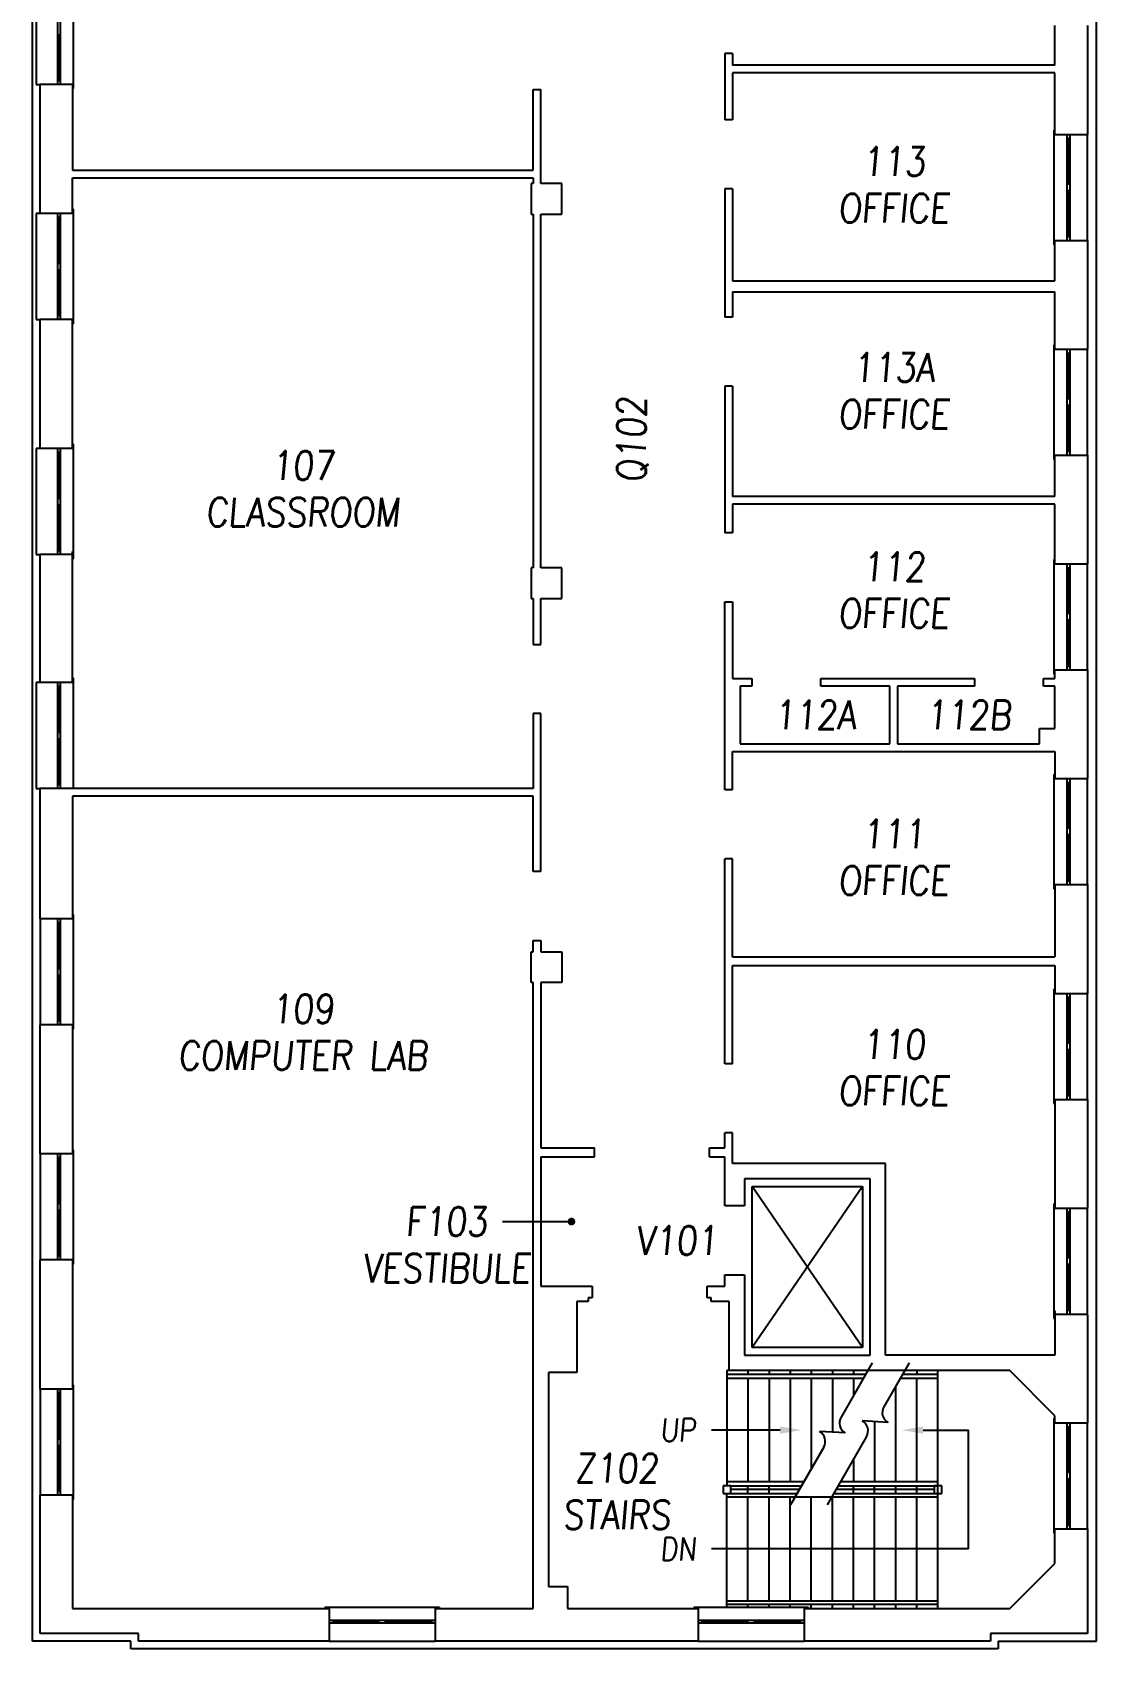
# Model space of a CAD drawing. Extents: x 689 to 4377, y 664 to 3532.
# Drawn here: x 1037 to 1592, y 1768 to 2611 of the extents above; entities that cross this region are included whole.
import ezdxf
from ezdxf.enums import TextEntityAlignment as Align

# ---------------------------------------------------------------- set-up
doc = ezdxf.new("R2010")
doc.units = 0
doc.header["$MEASUREMENT"] = 0
for name, color, linetype in [('A-BELOW', 111, 'CONTINUOUS'), ('A-FS-ID', 6, 'CONTINUOUS'), ('A-FS-NM', 6, 'CONTINUOUS'), ('A-GLAZ', 191, 'CONTINUOUS'), ('A-STRS', 4, 'CONTINUOUS'), ('A-WL-EX', 171, 'CONTINUOUS')]:
    doc.layers.add(name, color=color, linetype=linetype)
doc.styles.get("Standard").update_dxf_attribs({"font": 'ROMANS.shx', "width": 0.85, "oblique": 5, "height": 6})

msp = doc.modelspace()

# ---------------------------------------------------------------- linework, layer by layer
at = {"layer": 'A-BELOW'}
for p, q in [((1036.81344, 1772.49503), (1036.81344, 3335.49503)), ((1591.56344, 1772.49503), (1591.56344, 2708.87003)), ((1038.81344, 2639.62003), (1038.81344, 2584.37003)), ((1058.31344, 2582.12003), (1058.31344, 2641.87003)), ((1038.81344, 2584.37003), (1040.81344, 2584.37003)), ((1058.31344, 2582.12003), (1057.81344, 2582.12003)), ((1569.31344, 2560.49503), (1569.31344, 2500.74503)), ((1569.31344, 2560.49503), (1569.81344, 2560.49503)), ((1586.81344, 2502.99503), (1586.81344, 2558.24503)), ((1038.81344, 2516.99503), (1038.81344, 2461.74503)), ((1040.81344, 2516.99503), (1038.81344, 2516.99503)), ((1058.31344, 2519.24503), (1057.81344, 2519.24503)), ((1058.31344, 2459.49503), (1058.31344, 2519.24503)), ((1569.31344, 2500.74503), (1569.81344, 2500.74503)), ((1038.81344, 2461.74503), (1040.81344, 2461.74503)), ((1058.31344, 2459.49503), (1057.81344, 2459.49503)), ((1569.31344, 2448.49503), (1569.31344, 2388.74503)), ((1569.31344, 2448.49503), (1569.81344, 2448.49503)), ((1586.81344, 2390.99503), (1586.81344, 2446.24503)), ((1038.81344, 2394.37003), (1038.81344, 2339.12003)), ((1040.81344, 2394.37003), (1038.81344, 2394.37003)), ((1058.31344, 2396.62003), (1057.81344, 2396.62003)), ((1058.31344, 2336.87003), (1058.31344, 2396.62003)), ((1569.31344, 2388.74503), (1569.81344, 2388.74503)), ((1038.81344, 2339.12003), (1040.81344, 2339.12003)), ((1058.31344, 2336.87003), (1057.81344, 2336.87003)), ((1569.31344, 2336.49503), (1569.31344, 2276.74503)), ((1569.31344, 2336.49503), (1569.81344, 2336.49503)), ((1586.81344, 2278.99503), (1586.81344, 2334.24503)), ((1569.31344, 2276.74503), (1569.81344, 2276.74503)), ((1038.81344, 2272.37003), (1038.81344, 2217.12003)), ((1040.81344, 2272.37003), (1038.81344, 2272.37003)), ((1058.31344, 2274.62003), (1057.81344, 2274.62003)), ((1058.31344, 2217.12003), (1058.31344, 2274.62003)), ((1038.81344, 2217.12003), (1040.81344, 2217.12003)), ((1569.31344, 2224.49503), (1569.81344, 2224.49503)), ((1569.31344, 2224.49503), (1569.31344, 2164.74503)), ((1586.81344, 2166.99503), (1586.81344, 2222.24503)), ((1569.31344, 2164.74503), (1569.81344, 2164.74503)), ((1058.31344, 2151.37003), (1057.81344, 2151.37003)), ((1058.31344, 2091.62003), (1058.31344, 2151.37003)), ((1040.81344, 2149.12003), (1040.81344, 2093.87003)), ((1569.31344, 2112.49503), (1569.31344, 2052.74503)), ((1569.31344, 2112.49503), (1569.81344, 2112.49503)), ((1586.81344, 2054.99503), (1586.81344, 2110.24503)), ((1058.31344, 2091.62003), (1057.81344, 2091.62003)), ((1569.31344, 2052.74503), (1569.81344, 2052.74503)), ((1040.81344, 2026.49503), (1040.81344, 1971.24503)), ((1058.31344, 2028.74503), (1057.81344, 2028.74503)), ((1058.31344, 1968.99503), (1058.31344, 2028.74503)), ((1569.31344, 2000.49503), (1569.31344, 1940.74503)), ((1569.31344, 2000.49503), (1569.81344, 2000.49503)), ((1586.81344, 1942.99503), (1586.81344, 1998.24503)), ((1058.31344, 1968.99503), (1057.81344, 1968.99503)), ((1569.31344, 1940.74503), (1569.81344, 1940.74503)), ((1058.31344, 1906.12003), (1057.81344, 1906.12003)), ((1058.31344, 1846.37003), (1058.31344, 1906.12003)), ((1040.81344, 1903.87003), (1040.81344, 1848.62003)), ((1569.31344, 1888.49503), (1569.31344, 1828.74503)), ((1569.31344, 1888.49503), (1569.81344, 1888.49503)), ((1586.81344, 1830.99503), (1586.81344, 1886.24503)), ((1058.31344, 1846.37003), (1057.81344, 1846.37003)), ((1569.31344, 1828.74503), (1569.81344, 1828.74503)), ((1249.06344, 1789.99503), (1189.31344, 1789.99503)), ((1189.31344, 1789.99503), (1189.31344, 1789.49503)), ((1249.06344, 1789.99503), (1249.06344, 1789.49503)), ((1441.31344, 1789.99503), (1381.56344, 1789.99503)), ((1381.56344, 1789.99503), (1381.56344, 1789.49503)), ((1441.31344, 1789.99503), (1441.31344, 1789.49503)), ((1088.06344, 1772.49503), (1036.81344, 1772.49503)), ((1088.06344, 1768.49503), (1088.06344, 1772.49503)), ((1191.56344, 1772.49503), (1246.81344, 1772.49503)), ((1383.81344, 1772.49503), (1439.06344, 1772.49503)), ((1540.31344, 1772.49503), (1540.31344, 1768.49503)), ((1540.31344, 1772.49503), (1591.56344, 1772.49503)), ((1540.31344, 1768.49503), (1088.06344, 1768.49503))]:
    msp.add_line(p, q, dxfattribs=at)
at = {"layer": 'A-FS-ID'}
msp.add_line((1281.81344, 1991.24503), (1317.81344, 1991.24503), dxfattribs=at)
at = {"layer": 'A-FS-ID', "const_width": 2}
msp.add_lwpolyline([(1316.81344, 1991.24503, 1), (1318.81344, 1991.24503, 1)], format="xyb", close=True, dxfattribs=at)
at = {"layer": 'A-GLAZ'}
for p, q in [((1050.06344, 2584.37003), (1050.06344, 2639.62003)), ((1051.56344, 2584.37003), (1051.56344, 2639.62003)), ((1050.06344, 2610.24503), (1051.56344, 2610.24503)), ((1050.68844, 2610.24503), (1050.68844, 2586.37003)), ((1050.93844, 2610.24503), (1050.93844, 2586.37003)), ((1051.56344, 2586.37003), (1050.06344, 2586.37003)), ((1576.06344, 2558.24503), (1576.06344, 2502.99503)), ((1576.06344, 2556.24503), (1577.56344, 2556.24503)), ((1576.68844, 2532.37003), (1576.68844, 2556.24503)), ((1576.93844, 2532.37003), (1576.93844, 2556.24503)), ((1577.56344, 2558.24503), (1577.56344, 2502.99503)), ((1577.56344, 2532.37003), (1576.06344, 2532.37003)), ((1577.56344, 2528.87003), (1576.06344, 2528.87003)), ((1576.68844, 2504.99503), (1576.68844, 2528.87003)), ((1576.93844, 2504.99503), (1576.93844, 2528.87003)), ((1050.06344, 2461.74503), (1050.06344, 2516.99503)), ((1051.56344, 2514.99503), (1050.06344, 2514.99503)), ((1050.68844, 2514.99503), (1050.68844, 2491.12003)), ((1050.93844, 2514.99503), (1050.93844, 2491.12003)), ((1051.56344, 2461.74503), (1051.56344, 2516.99503)), ((1576.06344, 2504.99503), (1577.56344, 2504.99503)), ((1050.06344, 2491.12003), (1051.56344, 2491.12003)), ((1050.06344, 2487.62003), (1051.56344, 2487.62003)), ((1050.68844, 2487.62003), (1050.68844, 2463.74503)), ((1050.93844, 2487.62003), (1050.93844, 2463.74503)), ((1051.56344, 2463.74503), (1050.06344, 2463.74503)), ((1576.06344, 2446.24503), (1576.06344, 2390.99503)), ((1577.56344, 2446.24503), (1577.56344, 2390.99503)), ((1576.06344, 2444.24503), (1577.56344, 2444.24503)), ((1576.68844, 2420.37003), (1576.68844, 2444.24503)), ((1576.93844, 2420.37003), (1576.93844, 2444.24503)), ((1577.56344, 2420.37003), (1576.06344, 2420.37003)), ((1577.56344, 2416.87003), (1576.06344, 2416.87003)), ((1576.68844, 2392.99503), (1576.68844, 2416.87003)), ((1576.93844, 2392.99503), (1576.93844, 2416.87003)), ((1050.06344, 2339.12003), (1050.06344, 2394.37003)), ((1051.56344, 2339.12003), (1051.56344, 2394.37003)), ((1051.56344, 2392.37003), (1050.06344, 2392.37003)), ((1050.68844, 2392.37003), (1050.68844, 2368.49503)), ((1050.93844, 2392.37003), (1050.93844, 2368.49503)), ((1576.06344, 2392.99503), (1577.56344, 2392.99503)), ((1050.06344, 2368.49503), (1051.56344, 2368.49503)), ((1050.06344, 2364.99503), (1051.56344, 2364.99503)), ((1050.68844, 2364.99503), (1050.68844, 2341.12003)), ((1050.93844, 2364.99503), (1050.93844, 2341.12003)), ((1051.56344, 2341.12003), (1050.06344, 2341.12003)), ((1576.06344, 2334.24503), (1576.06344, 2278.99503)), ((1576.06344, 2332.24503), (1577.56344, 2332.24503)), ((1576.68844, 2308.37003), (1576.68844, 2332.24503)), ((1576.93844, 2308.37003), (1576.93844, 2332.24503)), ((1577.56344, 2334.24503), (1577.56344, 2278.99503)), ((1577.56344, 2308.37003), (1576.06344, 2308.37003)), ((1577.56344, 2304.87003), (1576.06344, 2304.87003)), ((1576.68844, 2280.99503), (1576.68844, 2304.87003)), ((1576.93844, 2280.99503), (1576.93844, 2304.87003)), ((1576.06344, 2280.99503), (1577.56344, 2280.99503)), ((1050.06344, 2217.12003), (1050.06344, 2272.37003)), ((1051.56344, 2270.37003), (1050.06344, 2270.37003)), ((1050.68844, 2270.37003), (1050.68844, 2246.49503)), ((1050.93844, 2270.37003), (1050.93844, 2246.49503)), ((1051.56344, 2217.12003), (1051.56344, 2272.37003)), ((1050.06344, 2246.49503), (1051.56344, 2246.49503)), ((1050.06344, 2242.99503), (1051.56344, 2242.99503)), ((1050.68844, 2242.99503), (1050.68844, 2219.12003)), ((1050.93844, 2242.99503), (1050.93844, 2219.12003)), ((1051.56344, 2219.12003), (1050.06344, 2219.12003)), ((1576.06344, 2222.24503), (1576.06344, 2166.99503)), ((1576.06344, 2220.24503), (1577.56344, 2220.24503)), ((1576.68844, 2196.37003), (1576.68844, 2220.24503)), ((1576.93844, 2196.37003), (1576.93844, 2220.24503)), ((1577.56344, 2222.24503), (1577.56344, 2166.99503)), ((1577.56344, 2196.37003), (1576.06344, 2196.37003)), ((1577.56344, 2192.87003), (1576.06344, 2192.87003)), ((1576.68844, 2168.99503), (1576.68844, 2192.87003)), ((1576.93844, 2168.99503), (1576.93844, 2192.87003)), ((1576.06344, 2168.99503), (1577.56344, 2168.99503)), ((1050.06344, 2093.87003), (1050.06344, 2149.12003)), ((1051.56344, 2147.12003), (1050.06344, 2147.12003)), ((1050.68844, 2147.12003), (1050.68844, 2123.24503)), ((1050.93844, 2147.12003), (1050.93844, 2123.24503)), ((1051.56344, 2093.87003), (1051.56344, 2149.12003)), ((1050.06344, 2123.24503), (1051.56344, 2123.24503)), ((1050.06344, 2119.74503), (1051.56344, 2119.74503)), ((1050.68844, 2119.74503), (1050.68844, 2095.87003)), ((1050.93844, 2119.74503), (1050.93844, 2095.87003)), ((1576.06344, 2110.24503), (1576.06344, 2054.99503)), ((1576.06344, 2108.24503), (1577.56344, 2108.24503)), ((1576.68844, 2084.37003), (1576.68844, 2108.24503)), ((1576.93844, 2084.37003), (1576.93844, 2108.24503)), ((1577.56344, 2110.24503), (1577.56344, 2054.99503)), ((1051.56344, 2095.87003), (1050.06344, 2095.87003)), ((1577.56344, 2084.37003), (1576.06344, 2084.37003)), ((1577.56344, 2080.87003), (1576.06344, 2080.87003)), ((1576.68844, 2056.99503), (1576.68844, 2080.87003)), ((1576.93844, 2056.99503), (1576.93844, 2080.87003)), ((1576.06344, 2056.99503), (1577.56344, 2056.99503)), ((1050.06344, 1971.24503), (1050.06344, 2026.49503)), ((1051.56344, 2024.49503), (1050.06344, 2024.49503)), ((1050.68844, 2024.49503), (1050.68844, 2000.62003)), ((1050.93844, 2024.49503), (1050.93844, 2000.62003)), ((1051.56344, 1971.24503), (1051.56344, 2026.49503)), ((1050.06344, 2000.62003), (1051.56344, 2000.62003)), ((1576.06344, 1998.24503), (1576.06344, 1942.99503)), ((1577.56344, 1998.24503), (1577.56344, 1942.99503)), ((1050.06344, 1997.12003), (1051.56344, 1997.12003)), ((1050.68844, 1997.12003), (1050.68844, 1973.24503)), ((1050.93844, 1997.12003), (1050.93844, 1973.24503)), ((1576.06344, 1996.24503), (1577.56344, 1996.24503)), ((1576.68844, 1972.37003), (1576.68844, 1996.24503)), ((1576.93844, 1972.37003), (1576.93844, 1996.24503)), ((1051.56344, 1973.24503), (1050.06344, 1973.24503)), ((1577.56344, 1972.37003), (1576.06344, 1972.37003)), ((1577.56344, 1968.87003), (1576.06344, 1968.87003)), ((1576.68844, 1944.99503), (1576.68844, 1968.87003)), ((1576.93844, 1944.99503), (1576.93844, 1968.87003)), ((1576.06344, 1944.99503), (1577.56344, 1944.99503)), ((1050.06344, 1848.62003), (1050.06344, 1903.87003)), ((1051.56344, 1901.87003), (1050.06344, 1901.87003)), ((1050.68844, 1901.87003), (1050.68844, 1877.99503)), ((1050.93844, 1901.87003), (1050.93844, 1877.99503)), ((1051.56344, 1848.62003), (1051.56344, 1903.87003)), ((1576.06344, 1886.24503), (1576.06344, 1830.99503)), ((1576.06344, 1884.24503), (1577.56344, 1884.24503)), ((1576.68844, 1860.37003), (1576.68844, 1884.24503)), ((1576.93844, 1860.37003), (1576.93844, 1884.24503)), ((1577.56344, 1886.24503), (1577.56344, 1830.99503)), ((1050.06344, 1877.99503), (1051.56344, 1877.99503)), ((1050.06344, 1874.49503), (1051.56344, 1874.49503)), ((1050.68844, 1874.49503), (1050.68844, 1850.62003)), ((1050.93844, 1874.49503), (1050.93844, 1850.62003)), ((1577.56344, 1860.37003), (1576.06344, 1860.37003)), ((1577.56344, 1856.87003), (1576.06344, 1856.87003)), ((1576.68844, 1832.99503), (1576.68844, 1856.87003)), ((1576.93844, 1832.99503), (1576.93844, 1856.87003)), ((1051.56344, 1850.62003), (1050.06344, 1850.62003)), ((1576.06344, 1832.99503), (1577.56344, 1832.99503)), ((1246.81344, 1783.24503), (1191.56344, 1783.24503)), ((1246.81344, 1781.74503), (1191.56344, 1781.74503)), ((1193.56344, 1783.24503), (1193.56344, 1781.74503)), ((1193.56344, 1782.62003), (1217.43844, 1782.62003)), ((1193.56344, 1782.37003), (1217.43844, 1782.37003)), ((1217.43844, 1781.74503), (1217.43844, 1783.24503)), ((1220.93844, 1781.74503), (1220.93844, 1783.24503)), ((1220.93844, 1782.62003), (1244.81344, 1782.62003)), ((1220.93844, 1782.37003), (1244.81344, 1782.37003)), ((1244.81344, 1783.24503), (1244.81344, 1781.74503)), ((1439.06344, 1783.24503), (1383.81344, 1783.24503)), ((1439.06344, 1781.74503), (1383.81344, 1781.74503)), ((1385.81344, 1783.24503), (1385.81344, 1781.74503)), ((1385.81344, 1782.62003), (1409.68844, 1782.62003)), ((1385.81344, 1782.37003), (1409.68844, 1782.37003)), ((1409.68844, 1781.74503), (1409.68844, 1783.24503)), ((1413.18844, 1781.74503), (1413.18844, 1783.24503)), ((1413.18844, 1782.62003), (1437.06344, 1782.62003)), ((1413.18844, 1782.37003), (1437.06344, 1782.37003)), ((1437.06344, 1783.24503), (1437.06344, 1781.74503))]:
    msp.add_line(p, q, dxfattribs=at)
at = {"layer": 'A-STRS'}
for p, q in [((1412.06344, 1925.49503), (1412.06344, 2009.49503)), ((1412.06344, 2009.49503), (1469.56344, 2009.49503)), ((1469.56344, 1925.49503), (1412.06344, 2009.49503)), ((1469.56344, 2009.49503), (1412.06344, 1925.49503)), ((1469.56344, 2009.49503), (1469.56344, 1925.49503)), ((1469.56344, 1925.49503), (1412.06344, 1925.49503)), ((1474.6288, 1917.49503), (1458.30933, 1889.22888)), ((1493.77368, 1917.49503), (1480.61546, 1894.70431)), ((1400.06344, 1913.49503), (1398.81344, 1913.49503)), ((1398.81344, 1913.49503), (1398.81344, 1853.49503)), ((1471.1647, 1911.49503), (1398.81344, 1911.49503)), ((1398.81344, 1911.49503), (1398.81344, 1909.49503)), ((1398.81344, 1909.49503), (1470.01, 1909.49503)), ((1409.81344, 1913.49503), (1409.81344, 1911.49503)), ((1409.81344, 1909.49503), (1409.81344, 1855.49503)), ((1420.81344, 1913.49503), (1420.81344, 1911.49503)), ((1420.81344, 1909.49503), (1420.81344, 1855.49503)), ((1431.81344, 1913.49503), (1431.81344, 1911.49503)), ((1431.81344, 1909.49503), (1431.81344, 1855.49503)), ((1442.81344, 1913.49503), (1442.81344, 1911.49503)), ((1442.81344, 1909.49503), (1442.81344, 1862.38922)), ((1453.81344, 1913.49503), (1453.81344, 1911.49503)), ((1453.81344, 1909.49503), (1453.81344, 1881.4344)), ((1464.81344, 1913.49503), (1464.81344, 1911.49503)), ((1464.81344, 1909.49503), (1464.81344, 1900.49434)), ((1486.81344, 1855.49503), (1486.81344, 1905.43955)), ((1489.15488, 1909.49503), (1508.81344, 1909.49503)), ((1508.81344, 1911.49503), (1490.30958, 1911.49503)), ((1497.81344, 1913.49503), (1497.81344, 1911.49503)), ((1497.81344, 1855.49503), (1497.81344, 1909.49503)), ((1508.81344, 1789.49503), (1508.81344, 1913.49503)), ((1426.56344, 1882.49503), (1390.81344, 1882.49503)), ((1460.50548, 1881.03273), (1447.11318, 1881.83658)), ((1482.81161, 1886.50816), (1469.4193, 1887.31201)), ((1475.81344, 1886.92821), (1475.81344, 1855.49503)), ((1501.06344, 1882.49503), (1524.81344, 1882.49503)), ((1524.81344, 1820.49503), (1524.81344, 1882.49503)), ((1449.30933, 1873.64042), (1431.90488, 1843.49503)), ((1471.61546, 1879.11586), (1451.04976, 1843.49503)), ((1464.81344, 1867.33443), (1464.81344, 1855.49503)), ((1438.83308, 1855.49503), (1398.81344, 1855.49503)), ((1508.81344, 1855.49503), (1457.97797, 1855.49503)), ((1396.81344, 1853.49503), (1396.81344, 1849.49503)), ((1400.81344, 1853.49503), (1396.81344, 1853.49503)), ((1396.81344, 1849.49503), (1400.81344, 1849.49503)), ((1398.81344, 1789.99503), (1398.81344, 1849.49503)), ((1508.81344, 1847.49503), (1398.81344, 1847.49503)), ((1400.81344, 1849.49503), (1400.81344, 1853.49503)), ((1400.81344, 1853.49503), (1437.67838, 1853.49503)), ((1425.52368, 1851.49503), (1400.81344, 1851.49503)), ((1436.52368, 1851.49503), (1400.81344, 1851.49503)), ((1400.81344, 1849.49503), (1435.36898, 1849.49503)), ((1409.81344, 1849.49503), (1409.81344, 1853.49503)), ((1409.81344, 1793.49503), (1409.81344, 1847.49503)), ((1420.81344, 1849.49503), (1420.81344, 1853.49503)), ((1420.81344, 1793.49503), (1420.81344, 1847.49503)), ((1431.81344, 1793.49503), (1431.81344, 1847.49503)), ((1442.81344, 1793.49503), (1442.81344, 1847.49503)), ((1453.81344, 1793.49503), (1453.81344, 1847.49503)), ((1454.51387, 1849.49503), (1508.81344, 1849.49503)), ((1506.81344, 1851.49503), (1455.66857, 1851.49503)), ((1475.81344, 1851.49503), (1455.66857, 1851.49503)), ((1456.82327, 1853.49503), (1508.81344, 1853.49503)), ((1464.81344, 1849.49503), (1464.81344, 1853.49503)), ((1464.81344, 1793.49503), (1464.81344, 1847.49503)), ((1475.81344, 1849.49503), (1475.81344, 1853.49503)), ((1475.81344, 1793.49503), (1475.81344, 1847.49503)), ((1486.81344, 1849.49503), (1486.81344, 1853.49503)), ((1486.81344, 1793.49503), (1486.81344, 1847.49503)), ((1497.81344, 1849.49503), (1497.81344, 1853.49503)), ((1497.81344, 1793.49503), (1497.81344, 1847.49503)), ((1506.81344, 1853.49503), (1506.81344, 1849.49503)), ((1510.81344, 1853.49503), (1506.81344, 1853.49503)), ((1506.81344, 1849.49503), (1510.81344, 1849.49503)), ((1510.81344, 1849.49503), (1510.81344, 1853.49503)), ((1524.81344, 1820.49503), (1390.81344, 1820.49503)), ((1398.81344, 1791.49503), (1398.81344, 1793.49503)), ((1398.81344, 1793.49503), (1508.81344, 1793.49503)), ((1508.81344, 1791.49503), (1398.81344, 1791.49503)), ((1409.81344, 1789.99503), (1409.81344, 1791.49503)), ((1420.81344, 1789.99503), (1420.81344, 1791.49503)), ((1431.81344, 1789.99503), (1431.81344, 1791.49503)), ((1442.81344, 1789.49503), (1442.81344, 1791.49503)), ((1453.81344, 1789.49503), (1453.81344, 1791.49503)), ((1464.81344, 1789.49503), (1464.81344, 1791.49503)), ((1475.81344, 1789.49503), (1475.81344, 1791.49503)), ((1486.81344, 1789.49503), (1486.81344, 1791.49503)), ((1497.81344, 1789.49503), (1497.81344, 1791.49503))]:
    msp.add_line(p, q, dxfattribs=at)
for centre, start, end in [((1463.50548, 1886.22888), 150, 240), ((1485.81161, 1891.70431), 150, 240), ((1444.11318, 1876.64042), 330, 60), ((1466.4193, 1882.11586), 330, 60)]:
    msp.add_arc(centre, 6, start, end, dxfattribs=at)
for points in [[(1426.56344, 1884.37003), (1426.56344, 1880.62003), (1437.81344, 1882.49503)], [(1501.06344, 1880.62003), (1501.06344, 1884.37003), (1489.81344, 1882.49503)]]:
    msp.add_solid(points, dxfattribs=at)
at = {"layer": 'A-WL-EX'}
for p, q in [((1569.81344, 2594.37003), (1569.81344, 2614.99503)), ((1586.81344, 2614.99503), (1586.81344, 2558.24503)), ((1397.81344, 2600.37003), (1397.81344, 2565.87003)), ((1401.81344, 2600.37003), (1397.81344, 2600.37003)), ((1401.81344, 2600.37003), (1401.81344, 2594.37003)), ((1569.81344, 2594.37003), (1401.81344, 2594.37003)), ((1569.81344, 2590.37003), (1401.81344, 2590.37003)), ((1401.81344, 2590.37003), (1401.81344, 2565.87003)), ((1569.81344, 2558.24503), (1569.81344, 2590.37003)), ((1040.81344, 2516.99503), (1040.81344, 2584.37003)), ((1057.81344, 2584.37003), (1040.81344, 2584.37003)), ((1057.81344, 2584.37003), (1057.81344, 2539.62003)), ((1297.81344, 2539.62003), (1297.81344, 2581.62003)), ((1297.81344, 2581.62003), (1301.81344, 2581.62003)), ((1301.81344, 2532.62003), (1301.81344, 2581.62003)), ((1401.81344, 2565.87003), (1397.81344, 2565.87003)), ((1569.81344, 2558.24503), (1586.81344, 2558.24503)), ((1057.81344, 2539.62003), (1297.81344, 2539.62003)), ((1057.81344, 2535.62003), (1297.81344, 2535.62003)), ((1057.81344, 2516.99503), (1057.81344, 2535.62003)), ((1296.81344, 2532.62003), (1296.81344, 2516.62003)), ((1297.81344, 2532.62003), (1296.81344, 2532.62003)), ((1297.81344, 2535.62003), (1297.81344, 2532.62003)), ((1312.81344, 2532.62003), (1301.81344, 2532.62003)), ((1312.81344, 2516.62003), (1312.81344, 2532.62003)), ((1397.81344, 2529.87003), (1397.81344, 2462.87003)), ((1401.81344, 2529.87003), (1397.81344, 2529.87003)), ((1401.81344, 2529.87003), (1401.81344, 2481.87003)), ((1057.81344, 2516.99503), (1040.81344, 2516.99503)), ((1296.81344, 2516.62003), (1297.81344, 2516.62003)), ((1297.81344, 2516.62003), (1297.81344, 2332.24503)), ((1301.81344, 2332.24503), (1301.81344, 2516.62003)), ((1301.81344, 2516.62003), (1312.81344, 2516.62003)), ((1569.81344, 2502.99503), (1586.81344, 2502.99503)), ((1569.81344, 2481.87003), (1569.81344, 2502.99503)), ((1586.81344, 2502.99503), (1586.81344, 2446.24503)), ((1401.81344, 2481.87003), (1569.81344, 2481.87003)), ((1401.81344, 2476.12003), (1569.81344, 2476.12003)), ((1401.81344, 2476.12003), (1401.81344, 2462.87003)), ((1569.81344, 2446.24503), (1569.81344, 2476.12003)), ((1040.81344, 2394.37003), (1040.81344, 2461.74503)), ((1057.81344, 2461.74503), (1040.81344, 2461.74503)), ((1057.81344, 2394.37003), (1057.81344, 2461.74503)), ((1401.81344, 2462.87003), (1397.81344, 2462.87003)), ((1569.81344, 2446.24503), (1586.81344, 2446.24503)), ((1401.81344, 2426.87003), (1397.81344, 2426.87003)), ((1397.81344, 2426.87003), (1397.81344, 2350.49503)), ((1401.81344, 2426.87003), (1401.81344, 2369.37003)), ((1057.81344, 2394.37003), (1040.81344, 2394.37003)), ((1569.81344, 2369.37003), (1569.81344, 2390.99503)), ((1569.81344, 2390.99503), (1586.81344, 2390.99503)), ((1586.81344, 2390.99503), (1586.81344, 2334.24503)), ((1569.81344, 2369.37003), (1401.81344, 2369.37003)), ((1569.81344, 2365.37003), (1401.81344, 2365.37003)), ((1401.81344, 2365.37003), (1401.81344, 2350.49503)), ((1569.81344, 2334.24503), (1569.81344, 2365.37003)), ((1401.81344, 2350.49503), (1397.81344, 2350.49503)), ((1057.81344, 2339.12003), (1040.81344, 2339.12003)), ((1040.81344, 2272.37003), (1040.81344, 2338.74503)), ((1057.81344, 2272.37003), (1057.81344, 2340.74503)), ((1296.81344, 2332.24503), (1296.81344, 2316.24503)), ((1297.81344, 2332.24503), (1296.81344, 2332.24503)), ((1312.81344, 2332.24503), (1301.81344, 2332.24503)), ((1312.81344, 2316.24503), (1312.81344, 2332.24503)), ((1569.81344, 2334.24503), (1586.81344, 2334.24503)), ((1296.81344, 2316.24503), (1297.81344, 2316.24503)), ((1297.81344, 2316.24503), (1297.81344, 2292.24503)), ((1301.81344, 2316.24503), (1312.81344, 2316.24503)), ((1301.81344, 2292.24503), (1301.81344, 2316.24503)), ((1397.81344, 2216.49503), (1397.81344, 2314.49503)), ((1397.81344, 2314.49503), (1401.81344, 2314.49503)), ((1401.81344, 2314.49503), (1401.81344, 2274.49503)), ((1297.81344, 2292.24503), (1301.81344, 2292.24503)), ((1569.81344, 2278.99503), (1586.81344, 2278.99503)), ((1569.81344, 2274.49503), (1569.81344, 2278.99503)), ((1586.81344, 2278.99503), (1586.81344, 2222.24503)), ((1057.81344, 2272.37003), (1040.81344, 2272.37003)), ((1401.81344, 2274.49503), (1411.81344, 2274.49503)), ((1405.81344, 2270.49503), (1405.81344, 2240.49503)), ((1411.81344, 2270.49503), (1405.81344, 2270.49503)), ((1411.81344, 2274.49503), (1411.81344, 2270.49503)), ((1447.81344, 2274.49503), (1527.81344, 2274.49503)), ((1447.81344, 2270.49503), (1447.81344, 2274.49503)), ((1483.81344, 2270.49503), (1447.81344, 2270.49503)), ((1483.81344, 2240.49503), (1483.81344, 2270.49503)), ((1487.81344, 2270.49503), (1487.81344, 2240.49503)), ((1527.81344, 2270.49503), (1487.81344, 2270.49503)), ((1527.81344, 2274.49503), (1527.81344, 2270.49503)), ((1563.81344, 2274.49503), (1569.81344, 2274.49503)), ((1563.81344, 2270.49503), (1563.81344, 2274.49503)), ((1569.81344, 2270.49503), (1563.81344, 2270.49503)), ((1569.81344, 2248.49503), (1569.81344, 2270.49503)), ((1297.81344, 2256.24503), (1297.81344, 2217.12003)), ((1301.81344, 2256.24503), (1297.81344, 2256.24503)), ((1301.81344, 2173.87003), (1301.81344, 2256.24503)), ((1561.81344, 2248.49503), (1569.81344, 2248.49503)), ((1561.81344, 2240.49503), (1561.81344, 2248.49503)), ((1401.81344, 2236.49503), (1569.81344, 2236.49503)), ((1401.81344, 2216.49503), (1401.81344, 2236.49503)), ((1405.81344, 2240.49503), (1483.81344, 2240.49503)), ((1487.81344, 2240.49503), (1561.81344, 2240.49503)), ((1569.81344, 2236.49503), (1569.81344, 2222.24503)), ((1297.81344, 2217.12003), (1040.81344, 2217.12003)), ((1040.81344, 2149.12003), (1040.81344, 2217.12003)), ((1569.81344, 2222.24503), (1586.81344, 2222.24503)), ((1297.81344, 2213.12003), (1057.81344, 2213.12003)), ((1057.81344, 2213.12003), (1057.81344, 2149.12003)), ((1297.81344, 2173.87003), (1297.81344, 2213.12003)), ((1401.81344, 2216.49503), (1397.81344, 2216.49503)), ((1397.81344, 2073.49503), (1397.81344, 2180.49503)), ((1401.81344, 2180.49503), (1397.81344, 2180.49503)), ((1401.81344, 2129.24503), (1401.81344, 2180.49503)), ((1301.81344, 2173.87003), (1297.81344, 2173.87003)), ((1569.81344, 2166.99503), (1586.81344, 2166.99503)), ((1569.81344, 2166.99503), (1569.81344, 2129.24503)), ((1586.81344, 2166.99503), (1586.81344, 2110.24503)), ((1057.81344, 2149.12003), (1040.81344, 2149.12003)), ((1297.81344, 2137.87003), (1301.81344, 2137.87003)), ((1297.81344, 2131.87003), (1297.81344, 2137.87003)), ((1301.81344, 2137.87003), (1301.81344, 2131.87003)), ((1296.81344, 2131.87003), (1297.81344, 2131.87003)), ((1296.81344, 2115.87003), (1296.81344, 2131.87003)), ((1301.81344, 2131.87003), (1312.81344, 2131.87003)), ((1312.81344, 2131.87003), (1312.81344, 2115.87003)), ((1401.81344, 2129.24503), (1569.81344, 2129.24503)), ((1401.81344, 2124.74503), (1569.81344, 2124.74503)), ((1401.81344, 2073.49503), (1401.81344, 2124.74503)), ((1569.81344, 2124.74503), (1569.81344, 2110.24503)), ((1297.81344, 2115.87003), (1296.81344, 2115.87003)), ((1297.81344, 1789.49503), (1297.81344, 2115.87003)), ((1301.81344, 2115.87003), (1301.81344, 2029.74503)), ((1312.81344, 2115.87003), (1301.81344, 2115.87003)), ((1569.81344, 2110.24503), (1586.81344, 2110.24503)), ((1057.81344, 2093.87003), (1040.81344, 2093.87003)), ((1040.81344, 2026.49503), (1040.81344, 2093.87003)), ((1057.81344, 2093.87003), (1057.81344, 2026.49503)), ((1401.81344, 2073.49503), (1397.81344, 2073.49503)), ((1569.81344, 2054.99503), (1569.81344, 1998.24503)), ((1569.81344, 2054.99503), (1586.81344, 2054.99503)), ((1586.81344, 2054.99503), (1586.81344, 1998.24503)), ((1401.81344, 2037.49503), (1397.81344, 2037.49503)), ((1397.81344, 2029.74503), (1397.81344, 2037.49503)), ((1401.81344, 2021.49503), (1401.81344, 2037.49503)), ((1057.81344, 2026.49503), (1040.81344, 2026.49503)), ((1301.81344, 2029.74503), (1329.81344, 2029.74503)), ((1301.81344, 2024.99503), (1329.81344, 2024.99503)), ((1301.81344, 2024.99503), (1301.81344, 1957.49503)), ((1329.81344, 2024.99503), (1329.81344, 2029.74503)), ((1389.81344, 2024.99503), (1389.81344, 2029.74503)), ((1389.81344, 2029.74503), (1397.81344, 2029.74503)), ((1389.81344, 2024.99503), (1397.81344, 2024.99503)), ((1397.81344, 1999.49503), (1397.81344, 2024.99503)), ((1481.56344, 2021.49503), (1401.81344, 2021.49503)), ((1481.56344, 1921.49503), (1481.56344, 2021.49503)), ((1473.56344, 2013.49503), (1408.06344, 2013.49503)), ((1408.06344, 2013.49503), (1408.06344, 1999.49503)), ((1473.56344, 1921.49503), (1473.56344, 2013.49503)), ((1408.06344, 1999.49503), (1397.81344, 1999.49503)), ((1569.81344, 1998.24503), (1586.81344, 1998.24503)), ((1040.81344, 1903.87003), (1040.81344, 1971.24503)), ((1057.81344, 1971.24503), (1040.81344, 1971.24503)), ((1057.81344, 1971.24503), (1057.81344, 1903.87003)), ((1301.81344, 1957.49503), (1328.56344, 1957.49503)), ((1328.56344, 1957.49503), (1328.56344, 1951.49503)), ((1388.56344, 1957.49503), (1397.81344, 1957.49503)), ((1388.56344, 1951.49503), (1388.56344, 1957.49503)), ((1397.81344, 1963.49503), (1408.06344, 1963.49503)), ((1397.81344, 1957.49503), (1397.81344, 1963.49503)), ((1408.06344, 1963.49503), (1408.06344, 1921.49503)), ((1320.56344, 1949.49503), (1320.56344, 1912.49503)), ((1326.56344, 1949.49503), (1320.56344, 1949.49503)), ((1326.56344, 1951.49503), (1326.56344, 1949.49503)), ((1328.56344, 1951.49503), (1326.56344, 1951.49503)), ((1390.56344, 1951.49503), (1388.56344, 1951.49503)), ((1390.56344, 1949.49503), (1390.56344, 1951.49503)), ((1400.06344, 1949.49503), (1390.56344, 1949.49503)), ((1400.06344, 1913.49503), (1400.06344, 1949.49503)), ((1569.81344, 1944.62003), (1569.81344, 1921.49503)), ((1569.81344, 1942.99503), (1586.81344, 1942.99503)), ((1586.81344, 1942.62003), (1586.81344, 1886.24503)), ((1408.06344, 1921.49503), (1473.56344, 1921.49503)), ((1569.81344, 1921.49503), (1481.56344, 1921.49503)), ((1305.81344, 1912.49503), (1305.81344, 1800.99503)), ((1320.56344, 1912.49503), (1305.81344, 1912.49503)), ((1546.31344, 1913.49503), (1400.06344, 1913.49503)), ((1569.81344, 1889.99503), (1546.31344, 1913.49503)), ((1057.81344, 1903.87003), (1040.81344, 1903.87003)), ((1569.81344, 1886.24503), (1569.81344, 1889.99503)), ((1569.81344, 1886.24503), (1586.81344, 1886.24503)), ((1040.81344, 1776.49503), (1040.81344, 1848.62003)), ((1057.81344, 1848.62003), (1040.81344, 1848.62003)), ((1057.81344, 1848.62003), (1057.81344, 1789.49503)), ((1569.81344, 1830.99503), (1586.81344, 1830.99503)), ((1569.81344, 1812.99503), (1569.81344, 1830.99503)), ((1586.81344, 1830.99503), (1586.81344, 1776.49503)), ((1546.31344, 1789.49503), (1569.81344, 1812.99503)), ((1305.81344, 1800.99503), (1315.81344, 1800.99503)), ((1315.81344, 1800.99503), (1315.81344, 1789.49503)), ((1057.81344, 1789.49503), (1191.56344, 1789.49503)), ((1191.56344, 1789.49503), (1191.56344, 1772.49503)), ((1246.81344, 1789.49503), (1297.81344, 1789.49503)), ((1246.81344, 1789.49503), (1246.81344, 1772.49503)), ((1315.81344, 1789.49503), (1383.81344, 1789.49503)), ((1383.81344, 1789.49503), (1383.81344, 1772.49503)), ((1439.06344, 1789.49503), (1546.31344, 1789.49503)), ((1439.06344, 1789.49503), (1439.06344, 1772.49503)), ((1092.06344, 1776.49503), (1040.81344, 1776.49503)), ((1092.06344, 1772.49503), (1092.06344, 1776.49503)), ((1191.56344, 1772.49503), (1092.06344, 1772.49503)), ((1383.81344, 1772.49503), (1246.81344, 1772.49503)), ((1536.31344, 1772.49503), (1439.06344, 1772.49503)), ((1586.81344, 1776.49503), (1536.31344, 1776.49503)), ((1536.31344, 1776.49503), (1536.31344, 1772.49503))]:
    msp.add_line(p, q, dxfattribs=at)

# ---------------------------------------------------------------- texts
at = {"layer": 'A-FS-ID', "oblique": 5, "width": 0.85}
for s, p in [('113', (1485.81344, 2544.11792)), ('113A', (1485.81344, 2436.66904)), ('107', (1177.81344, 2385.55753)), ('112', (1485.81344, 2332.75586)), ('112A', (1444.81344, 2255.49503)), ('112B', (1524.81344, 2255.49503)), ('111', (1485.81344, 2193.41421)), ('109', (1177.81344, 2102.16828)), ('110', (1485.81344, 2083.66421)), ('F103', (1252.67235, 1991.24503)), ('V101', (1372.81251, 1981.40036)), ('Z102', (1341.3592, 1862.64107))]:
    msp.add_text(s, height=15, dxfattribs=at).set_placement(p, align=Align.MIDDLE)
msp.add_text('Q102', height=15, rotation=90, dxfattribs=at).set_placement((1349.81344, 2398.99503), align=Align.MIDDLE)
at = {"layer": 'A-FS-NM', "oblique": 5, "width": 0.85}
for s, p in [('OFFICE', (1485.81344, 2519.83221)), ('OFFICE', (1485.81344, 2412.38333)), ('CLASSROOM', (1177.81344, 2361.27182)), ('OFFICE', (1485.81344, 2308.47015)), ('OFFICE', (1485.81344, 2169.12849)), ('COMPUTER LAB', (1177.81344, 2077.88257)), ('OFFICE', (1485.81344, 2059.37849)), ('VESTIBULE', (1252.67235, 1966.95932)), ('STAIRS', (1341.3592, 1838.35536))]:
    msp.add_text(s, height=15, dxfattribs=at).set_placement(p, align=Align.MIDDLE)
at = {"layer": 'A-STRS', "oblique": 5, "width": 0.85}
for s, p in [('UP', (1373.3821, 1882.49503)), ('DN', (1373.3821, 1820.49503))]:
    msp.add_text(s, height=12, dxfattribs=at).set_placement(p, align=Align.MIDDLE)

doc.saveas('drawing.dxf')
